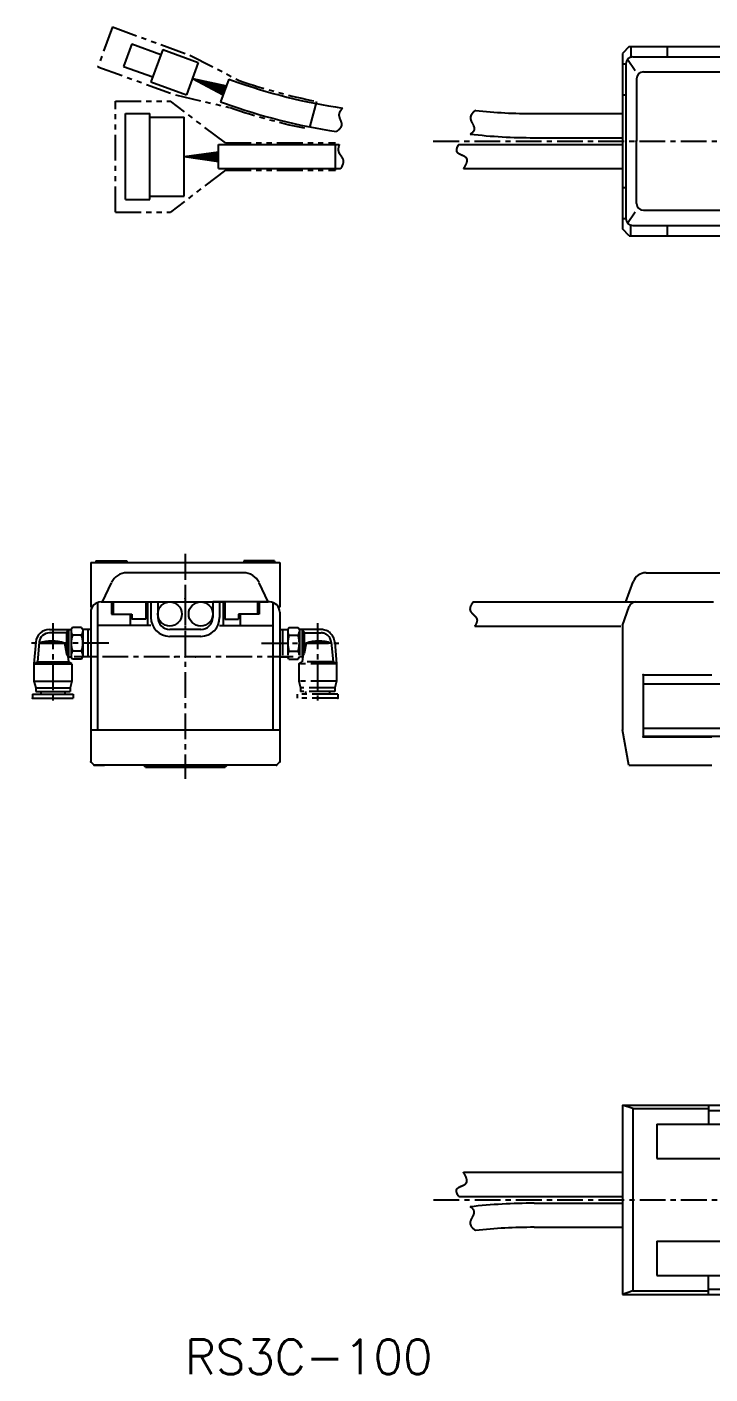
# Model space of a CAD drawing. Extents: x -754 to -190, y 103 to 509.
# Drawn here: x -754.2 to -555.5, y 103.3 to 495 of the extents above; entities that cross this region are included whole.
import ezdxf

# ---------------------------------------------------------------- set-up
doc = ezdxf.new("R2010")
doc.units = 0
for name, pattern in [('CENTER', [12, 7.5, -1.5, 1.5, -1.5]), ('CONTINOUS', [0]), ('PHANTOM', [15, 7.5, -1.5, 1.5, -1.5, 1.5, -1.5])]:
    doc.linetypes.add(name, pattern=pattern)
doc.layers.get('0').update_dxf_attribs({"linetype": 'CONTINUOUS'})
doc.layers.add('CENTER', color=1, linetype='CENTER')
doc.styles.get("Standard").update_dxf_attribs({"font": 'txt', "bigfont": 'EXTFONT'})

msp = doc.modelspace()

# ---------------------------------------------------------------- linework, layer by layer
at = {"color": 3, "linetype": 'PHANTOM'}
for p, q in [((-729.37, 494.99), (-733.58, 483.41)), ((-729.37, 494.99), (-706.82, 486.78)), ((-706.82, 486.78), (-692.47, 479.43)), ((-733.58, 483.41), (-711.03, 475.21)), ((-711.03, 475.21), (-695.31, 471.61)), ((-728.52, 441.13), (-728.52, 473.45)), ((-728.52, 473.45), (-712.52, 473.45)), ((-696.52, 461.25), (-712.52, 473.45)), ((-669.99, 473.34), (-672.17, 465.31)), ((-696.52, 461.25), (-664.52, 461.25)), ((-664.52, 453.33), (-664.52, 461.25)), ((-696.52, 453.33), (-712.52, 441.13)), ((-696.52, 453.33), (-664.52, 453.33)), ((-728.52, 441.13), (-712.52, 441.13)), ((-680.68, 319.79), (-678.38, 319.79)), ((-680.68, 319.79), (-680.68, 311.79)), ((-679.88, 319.79), (-679.88, 311.79)), ((-678.02, 320.41), (-678.38, 319.79)), ((-678.38, 319.79), (-678.38, 311.79)), ((-678.02, 320.41), (-675.34, 320.41)), ((-678.02, 318.1), (-675.34, 318.1)), ((-675.34, 320.41), (-674.98, 319.79)), ((-668.69, 319.79), (-674.98, 319.79)), ((-674.98, 319.79), (-674.98, 311.79)), ((-674.18, 319.79), (-673.6, 318.79)), ((-674.18, 319.79), (-674.18, 311.79)), ((-673.6, 318.79), (-673.6, 312.79)), ((-673.6, 318.79), (-668.69, 318.79)), ((-678.02, 313.48), (-675.34, 313.48)), ((-673.03, 315.79), (-673.6, 312.79)), ((-665.68, 315.79), (-673.03, 315.79)), ((-665.71, 316.06), (-665.18, 310.36)), ((-664.71, 316.12), (-664.18, 309.79)), ((-680.68, 311.79), (-678.38, 311.79)), ((-678.02, 311.17), (-678.38, 311.79)), ((-678.02, 311.17), (-675.34, 311.17)), ((-675.34, 311.17), (-674.98, 311.79)), ((-675.18, 309.79), (-674.18, 310.36)), ((-664.18, 309.79), (-675.18, 309.79)), ((-675.18, 309.79), (-675.18, 304.79)), ((-674.18, 311.79), (-674.98, 311.79)), ((-674.18, 311.79), (-673.6, 312.79)), ((-674.02, 312.06), (-674.18, 310.36)), ((-665.18, 310.36), (-674.18, 310.36)), ((-664.18, 309.79), (-665.18, 310.36)), ((-664.18, 309.79), (-664.18, 304.79)), ((-664.18, 304.79), (-675.18, 304.79)), ((-675.18, 304.79), (-674.68, 302.79)), ((-664.68, 302.79), (-674.68, 302.79)), ((-674.68, 302.79), (-674.68, 301.79)), ((-664.68, 301.79), (-674.68, 301.79)), ((-673.18, 301.79), (-673.18, 300.99)), ((-666.18, 301.79), (-666.18, 300.99)), ((-664.18, 304.79), (-664.68, 302.79)), ((-664.68, 302.79), (-664.68, 301.79)), ((-675.58, 300.99), (-675.58, 299.79)), ((-663.78, 300.99), (-675.58, 300.99)), ((-663.78, 299.79), (-675.58, 299.79)), ((-663.78, 300.99), (-663.78, 299.79))]:
    msp.add_line(p, q, dxfattribs=at)
at = {"color": 7, "linetype": 'CONTINOUS'}
for p, q in [((-723.7, 490.1), (-726.1, 483.52)), ((-723.7, 490.1), (-715.25, 487.02)), ((-714.73, 488.43), (-718.15, 479.03)), ((-714.73, 488.43), (-704.4, 484.67)), ((-579.02, 489.29), (-581.02, 487.29)), ((-581.02, 487.29), (-581.02, 436.29)), ((-579.02, 489.29), (-558.02, 489.29)), ((-578.54, 489.29), (-578.54, 486.49)), ((-578.02, 486.29), (-434.36, 486.29)), ((-573.02, 486.29), (-402.52, 486.29)), ((-568.02, 489.29), (-568.02, 486.21)), ((-561.02, 489.29), (-208.02, 489.29)), ((-726.1, 483.52), (-717.64, 480.44)), ((-704.4, 484.67), (-707.82, 475.27)), ((-581.02, 484.29), (-580.06, 484.29)), ((-580.02, 484.29), (-580.02, 439.29)), ((-579.53, 485.59), (-577.29, 482.37)), ((-574.92, 481.9), (-439.77, 481.9)), ((-718.15, 479.03), (-707.82, 475.27)), ((-706.11, 479.97), (-696.35, 477.54)), ((-706.11, 479.97), (-696.71, 476.55)), ((-706.11, 479.97), (-696.47, 477.21)), ((-706.11, 479.97), (-696.59, 476.88)), ((-706.11, 479.97), (-696.23, 477.87)), ((-706.11, 479.97), (-697.19, 475.23)), ((-706.11, 479.97), (-696.83, 476.22)), ((-706.11, 479.97), (-697.07, 475.56)), ((-706.11, 479.97), (-696.95, 475.89)), ((-706.11, 479.97), (-696.71, 476.55)), ((-695.51, 479.84), (-697.91, 473.26)), ((-695.51, 479.84), (-694.41, 479.44)), ((-576.92, 479.9), (-576.92, 461.79)), ((-581.02, 475.29), (-580.16, 475.29)), ((-697.91, 473.26), (-696.81, 472.86)), ((-725.52, 469.79), (-718.52, 469.79)), ((-725.52, 444.79), (-725.52, 469.79)), ((-718.52, 444.79), (-718.52, 469.79)), ((-718.52, 468.79), (-708.52, 468.79)), ((-708.52, 445.79), (-708.52, 468.75)), ((-606.69, 469.79), (-581.02, 469.79)), ((-606.69, 462.79), (-581.02, 462.79)), ((-708.52, 457.29), (-698.52, 458.69)), ((-708.52, 457.29), (-698.52, 458.34)), ((-698.52, 460.79), (-663.4, 460.79)), ((-698.52, 453.79), (-698.52, 460.79)), ((-628.63, 460.79), (-581.02, 460.79)), ((-576.92, 443.67), (-576.92, 461.79)), ((-708.52, 457.29), (-698.52, 457.99)), ((-708.52, 457.29), (-698.52, 457.64)), ((-708.52, 457.29), (-698.52, 456.94)), ((-708.52, 457.29), (-698.52, 456.59)), ((-708.52, 457.29), (-698.52, 456.24)), ((-708.52, 457.29), (-698.52, 455.88)), ((-708.52, 457.29), (-698.52, 457.29)), ((-708.52, 457.29), (-698.52, 457.29)), ((-698.52, 453.79), (-662.98, 453.79)), ((-627.28, 453.79), (-581.02, 453.79)), ((-581.02, 448.29), (-580.16, 448.29)), ((-725.52, 444.79), (-718.52, 444.79)), ((-718.52, 445.79), (-708.52, 445.79)), ((-581.02, 439.29), (-580.06, 439.29)), ((-579.53, 437.98), (-577.29, 441.2)), ((-574.92, 441.67), (-439.77, 441.67)), ((-579.02, 434.29), (-581.02, 436.29)), ((-578.54, 434.29), (-578.54, 437.09)), ((-578.02, 437.29), (-434.36, 437.29)), ((-573.02, 437.29), (-402.52, 437.29)), ((-568.02, 437.25), (-568.02, 434.29)), ((-579.02, 434.29), (-558.02, 434.29)), ((-561.02, 434.29), (-208.02, 434.29)), ((-735.68, 339.29), (-680.68, 339.29)), ((-735.68, 339.29), (-735.68, 326.29)), ((-734.18, 339.79), (-734.18, 339.29)), ((-734.18, 339.79), (-725.18, 339.79)), ((-725.18, 339.79), (-725.18, 339.29)), ((-682.18, 339.79), (-691.18, 339.79)), ((-691.18, 339.79), (-691.18, 339.29)), ((-682.18, 339.79), (-682.18, 339.29)), ((-680.68, 339.29), (-680.68, 326.29)), ((-732.26, 327.79), (-729.64, 333.4)), ((-691.25, 336.29), (-725.11, 336.29)), ((-684.1, 327.79), (-686.72, 333.4)), ((-580.02, 327.79), (-577.88, 333.66)), ((-574.12, 336.29), (-425.49, 336.29)), ((-735.68, 326.29), (-735.17, 326.29)), ((-733.68, 327.62), (-733.68, 290.63)), ((-732.68, 327.79), (-716.18, 327.79)), ((-732.26, 327.79), (-729.18, 327.79)), ((-729.68, 327.79), (-729.68, 324.29)), ((-729.18, 327.79), (-729.18, 324.29)), ((-719.68, 327.79), (-719.68, 322.79)), ((-719.68, 327.79), (-696.68, 327.79)), ((-719.18, 327.79), (-719.18, 320.99)), ((-718.18, 327.79), (-718.18, 323.29)), ((-716.18, 327.79), (-716.18, 323.29)), ((-700.18, 327.79), (-700.18, 323.29)), ((-683.68, 327.79), (-700.18, 327.79)), ((-698.18, 327.79), (-698.18, 323.29)), ((-697.18, 327.79), (-697.18, 320.99)), ((-696.68, 327.79), (-696.68, 322.79)), ((-687.18, 327.79), (-687.18, 324.29)), ((-687.18, 327.79), (-684.1, 327.79)), ((-686.68, 327.79), (-686.68, 324.29)), ((-682.68, 327.62), (-682.68, 290.63)), ((-680.68, 326.29), (-681.19, 326.29)), ((-624.44, 327.79), (-578.02, 327.79)), ((-581.02, 320.99), (-579.02, 326.47)), ((-580.02, 327.79), (-554.52, 327.79)), ((-577.14, 327.79), (-555.02, 327.79)), ((-735.68, 324.79), (-735.68, 283.36)), ((-729.68, 324.29), (-724.18, 324.29)), ((-729.18, 324.29), (-723.68, 324.29)), ((-724.18, 324.29), (-724.18, 320.99)), ((-723.68, 324.29), (-723.68, 322.79)), ((-719.68, 322.79), (-723.68, 322.79)), ((-696.68, 322.79), (-692.68, 322.79)), ((-692.68, 324.29), (-692.68, 322.79)), ((-687.18, 324.29), (-692.68, 324.29)), ((-686.68, 324.29), (-692.18, 324.29)), ((-692.18, 324.29), (-692.18, 320.99)), ((-680.68, 324.79), (-680.68, 281.29)), ((-747.67, 319.79), (-741.38, 319.79)), ((-742.76, 318.79), (-747.67, 318.79)), ((-742.18, 319.79), (-742.76, 318.79)), ((-742.76, 318.79), (-742.76, 312.79)), ((-742.18, 319.79), (-742.18, 311.79)), ((-741.02, 320.41), (-741.38, 319.79)), ((-741.38, 319.79), (-741.38, 311.79)), ((-738.34, 320.41), (-741.02, 320.41)), ((-738.34, 318.1), (-741.02, 318.1)), ((-738.34, 320.41), (-737.98, 319.79)), ((-737.98, 319.79), (-737.98, 311.79)), ((-735.68, 319.79), (-737.98, 319.79)), ((-736.48, 319.79), (-736.48, 311.79)), ((-735.68, 319.79), (-735.68, 311.79)), ((-718.18, 320.99), (-733.68, 320.99)), ((-719.18, 320.99), (-724.18, 320.99)), ((-703.68, 319.79), (-712.68, 319.79)), ((-703.68, 317.79), (-712.68, 317.79)), ((-698.18, 320.99), (-682.68, 320.99)), ((-697.18, 320.99), (-692.18, 320.99)), ((-623.98, 320.79), (-581.49, 320.79)), ((-581.02, 320.99), (-581.02, 290.63)), ((-751.65, 316.12), (-752.18, 309.79)), ((-750.66, 316.06), (-751.18, 310.36)), ((-750.68, 315.79), (-743.33, 315.79)), ((-743.33, 315.79), (-742.76, 312.79)), ((-738.34, 313.48), (-741.02, 313.48)), ((-752.18, 309.79), (-751.18, 310.36)), ((-752.18, 309.79), (-752.18, 304.79)), ((-752.18, 309.79), (-741.18, 309.79)), ((-751.18, 310.36), (-742.18, 310.36)), ((-742.18, 311.79), (-742.76, 312.79)), ((-742.34, 312.06), (-742.18, 310.36)), ((-742.18, 311.79), (-741.38, 311.79)), ((-741.18, 309.79), (-742.18, 310.36)), ((-741.02, 311.17), (-741.38, 311.79)), ((-741.18, 309.79), (-741.18, 304.79)), ((-738.34, 311.17), (-741.02, 311.17)), ((-738.34, 311.17), (-737.98, 311.79)), ((-735.68, 311.79), (-737.98, 311.79)), ((-575.02, 306.59), (-555.02, 306.59)), ((-575.02, 306.59), (-575.02, 288.59)), ((-752.18, 304.79), (-751.68, 302.79)), ((-752.18, 304.79), (-741.18, 304.79)), ((-751.68, 302.79), (-751.68, 301.79)), ((-751.68, 302.79), (-741.68, 302.79)), ((-751.68, 301.79), (-741.68, 301.79)), ((-750.18, 301.79), (-750.18, 300.99)), ((-743.18, 301.79), (-743.18, 300.99)), ((-741.18, 304.79), (-741.68, 302.79)), ((-741.68, 302.79), (-741.68, 301.79)), ((-575.02, 303.96), (-198.52, 303.96)), ((-752.58, 300.99), (-752.58, 299.79)), ((-752.58, 300.99), (-740.78, 300.99)), ((-752.58, 299.79), (-740.78, 299.79)), ((-740.78, 300.99), (-740.78, 299.79)), ((-735.68, 290.63), (-680.68, 290.63)), ((-579.19, 280.29), (-581.02, 290.63)), ((-575.02, 291.12), (-198.52, 291.12)), ((-735.68, 288.59), (-735.68, 281.29)), ((-575.02, 288.79), (-198.52, 288.79)), ((-575.02, 288.59), (-555.02, 288.59)), ((-735.68, 281.29), (-734.68, 280.29)), ((-735.68, 281.29), (-734.68, 280.29)), ((-681.68, 280.29), (-734.68, 280.29)), ((-734.68, 280.29), (-731.68, 280.29)), ((-720.18, 280.29), (-696.18, 280.29)), ((-719.78, 279.79), (-720.18, 280.19)), ((-719.78, 279.79), (-696.58, 279.79)), ((-696.18, 280.19), (-696.58, 279.79)), ((-680.68, 281.29), (-681.68, 280.29)), ((-579.19, 280.29), (-555.02, 280.29)), ((-581.02, 181.46), (-581.02, 126.46)), ((-581.02, 181.46), (-195.02, 181.46)), ((-578.02, 180.46), (-581.02, 181.46)), ((-578.02, 180.46), (-578.02, 127.46)), ((-578.02, 180.46), (-556.02, 180.46)), ((-556.02, 181.46), (-556.02, 175.96)), ((-556.02, 179.96), (-219.02, 179.96)), ((-571.02, 175.96), (-571.02, 165.96)), ((-571.02, 175.96), (-199.52, 175.96)), ((-571.02, 165.96), (-199.52, 165.96)), ((-627.28, 161.96), (-581.02, 161.96)), ((-628.63, 154.96), (-581.02, 154.96)), ((-606.69, 152.96), (-581.02, 152.96)), ((-606.69, 145.96), (-581.02, 145.96)), ((-571.02, 141.96), (-199.52, 141.96)), ((-571.02, 141.96), (-571.02, 131.96)), ((-571.02, 131.96), (-199.52, 131.96)), ((-556.02, 126.46), (-556.02, 131.96)), ((-578.02, 127.46), (-581.02, 126.46)), ((-581.02, 126.46), (-195.02, 126.46)), ((-578.02, 127.46), (-556.02, 127.46)), ((-556.02, 127.96), (-219.02, 127.96))]:
    msp.add_line(p, q, dxfattribs=at)
at = {"color": 7}
for points in [[(-662.41, 471.41, 0), (-662.44, 471.38, 0), (-662.47, 471.35, 0), (-662.49, 471.32, 0), (-662.52, 471.29, 0), (-662.55, 471.26, 0), (-662.58, 471.23, 0), (-662.61, 471.2, 0), (-662.63, 471.17, 0), (-662.66, 471.14, 0), (-662.69, 471.1, 0), (-662.71, 471.07, 0), (-662.74, 471.04, 0), (-662.77, 471.01, 0), (-662.79, 470.97, 0), (-662.82, 470.94, 0), (-662.85, 470.91, 0), (-662.87, 470.87, 0), (-662.9, 470.84, 0), (-662.92, 470.81, 0), (-662.95, 470.77, 0), (-662.97, 470.74, 0), (-663, 470.7, 0), (-663.02, 470.67, 0), (-663.04, 470.63, 0), (-663.07, 470.6, 0), (-663.09, 470.56, 0), (-663.11, 470.52, 0), (-663.13, 470.49, 0), (-663.15, 470.45, 0), (-663.17, 470.42, 0), (-663.19, 470.38, 0), (-663.21, 470.34, 0), (-663.23, 470.31, 0), (-663.25, 470.27, 0), (-663.27, 470.23, 0), (-663.28, 470.19, 0), (-663.3, 470.16, 0), (-663.32, 470.12, 0), (-663.33, 470.08, 0), (-663.35, 470.04, 0), (-663.36, 470, 0), (-663.37, 469.97, 0), (-663.38, 469.93, 0), (-663.4, 469.89, 0), (-663.41, 469.85, 0), (-663.42, 469.81, 0), (-663.43, 469.77, 0), (-663.44, 469.74, 0), (-663.44, 469.7, 0), (-663.45, 469.66, 0), (-663.46, 469.62, 0), (-663.46, 469.58, 0), (-663.47, 469.54, 0), (-663.47, 469.5, 0), (-663.47, 469.46, 0), (-663.47, 469.42, 0), (-663.47, 469.38, 0), (-663.47, 469.35, 0), (-663.47, 469.31, 0), (-663.47, 469.27, 0), (-663.47, 469.23, 0), (-663.46, 469.19, 0), (-663.46, 469.15, 0), (-663.45, 469.11, 0), (-663.45, 469.07, 0), (-663.44, 469.03, 0), (-663.43, 468.99, 0), (-663.42, 468.95, 0), (-663.41, 468.91, 0), (-663.4, 468.87, 0), (-663.39, 468.83, 0), (-663.38, 468.79, 0), (-663.37, 468.75, 0), (-663.36, 468.71, 0), (-663.35, 468.67, 0), (-663.34, 468.64, 0), (-663.32, 468.6, 0), (-663.31, 468.56, 0), (-663.3, 468.52, 0), (-663.28, 468.48, 0), (-663.27, 468.44, 0), (-663.25, 468.4, 0), (-663.24, 468.36, 0), (-663.22, 468.32, 0), (-663.21, 468.28, 0), (-663.19, 468.24, 0), (-663.17, 468.2, 0), (-663.16, 468.16, 0), (-663.14, 468.12, 0), (-663.13, 468.08, 0), (-663.11, 468.04, 0), (-663.09, 468, 0), (-663.08, 467.96, 0), (-663.06, 467.92, 0), (-663.04, 467.88, 0), (-663.03, 467.85, 0), (-663.01, 467.81, 0), (-663, 467.77, 0), (-662.98, 467.73, 0), (-662.97, 467.69, 0), (-662.95, 467.65, 0), (-662.93, 467.61, 0), (-662.92, 467.57, 0), (-662.9, 467.53, 0), (-662.89, 467.49, 0), (-662.88, 467.45, 0), (-662.86, 467.41, 0), (-662.85, 467.38, 0), (-662.84, 467.34, 0), (-662.83, 467.3, 0), (-662.81, 467.26, 0), (-662.8, 467.22, 0), (-662.79, 467.18, 0), (-662.78, 467.14, 0), (-662.77, 467.1, 0), (-662.76, 467.06, 0), (-662.75, 467.03, 0), (-662.75, 466.99, 0), (-662.74, 466.95, 0), (-662.73, 466.91, 0), (-662.73, 466.87, 0), (-662.72, 466.83, 0), (-662.72, 466.8, 0), (-662.71, 466.76, 0), (-662.71, 466.72, 0), (-662.71, 466.68, 0), (-662.71, 466.64, 0), (-662.71, 466.61, 0), (-662.71, 466.57, 0), (-662.71, 466.53, 0), (-662.71, 466.49, 0), (-662.72, 466.46, 0), (-662.72, 466.42, 0), (-662.73, 466.38, 0), (-662.74, 466.35, 0), (-662.74, 466.31, 0), (-662.75, 466.27, 0), (-662.76, 466.23, 0), (-662.77, 466.2, 0), (-662.79, 466.16, 0), (-662.8, 466.12, 0), (-662.81, 466.09, 0), (-662.83, 466.05, 0), (-662.84, 466.01, 0), (-662.86, 465.98, 0), (-662.88, 465.94, 0), (-662.89, 465.91, 0), (-662.91, 465.87, 0), (-662.93, 465.84, 0), (-662.95, 465.8, 0), (-662.97, 465.77, 0), (-663, 465.73, 0), (-663.02, 465.7, 0), (-663.04, 465.66, 0), (-663.07, 465.63, 0), (-663.09, 465.6, 0), (-663.11, 465.56, 0), (-663.14, 465.53, 0), (-663.17, 465.49, 0), (-663.19, 465.46, 0), (-663.22, 465.43, 0), (-663.25, 465.4, 0), (-663.27, 465.36, 0), (-663.3, 465.33, 0), (-663.33, 465.3, 0), (-663.36, 465.27, 0), (-663.39, 465.24, 0), (-663.42, 465.21, 0), (-663.45, 465.18, 0), (-663.48, 465.15, 0), (-663.51, 465.12, 0), (-663.55, 465.09, 0), (-663.58, 465.06, 0), (-663.61, 465.03, 0), (-663.64, 465, 0), (-663.68, 464.97, 0), (-663.71, 464.94, 0), (-663.74, 464.92, 0), (-663.77, 464.89, 0), (-663.81, 464.86, 0), (-663.84, 464.84, 0), (-663.87, 464.81, 0), (-663.91, 464.78, 0), (-663.94, 464.76, 0), (-663.98, 464.73, 0), (-664.01, 464.71, 0), (-664.04, 464.68, 0), (-664.08, 464.66, 0), (-664.11, 464.64, 0), (-664.14, 464.62, 0), (-664.18, 464.59, 0)], [(-623.79, 470.7, 0), (-623.82, 470.68, 0), (-623.86, 470.65, 0), (-623.89, 470.63, 0), (-623.92, 470.61, 0), (-623.96, 470.58, 0), (-623.99, 470.55, 0), (-624.02, 470.53, 0), (-624.06, 470.5, 0), (-624.09, 470.47, 0), (-624.12, 470.44, 0), (-624.16, 470.41, 0), (-624.19, 470.38, 0), (-624.22, 470.36, 0), (-624.26, 470.33, 0), (-624.29, 470.3, 0), (-624.32, 470.27, 0), (-624.35, 470.24, 0), (-624.38, 470.2, 0), (-624.41, 470.17, 0), (-624.45, 470.14, 0), (-624.48, 470.11, 0), (-624.51, 470.07, 0), (-624.53, 470.04, 0), (-624.57, 470.01, 0), (-624.59, 469.98, 0), (-624.62, 469.94, 0), (-624.65, 469.91, 0), (-624.68, 469.87, 0), (-624.71, 469.84, 0), (-624.73, 469.8, 0), (-624.76, 469.77, 0), (-624.78, 469.73, 0), (-624.81, 469.69, 0), (-624.83, 469.66, 0), (-624.86, 469.62, 0), (-624.88, 469.58, 0), (-624.9, 469.55, 0), (-624.92, 469.51, 0), (-624.95, 469.47, 0), (-624.97, 469.44, 0), (-624.99, 469.4, 0), (-625, 469.36, 0), (-625.02, 469.32, 0), (-625.04, 469.28, 0), (-625.06, 469.25, 0), (-625.08, 469.21, 0), (-625.09, 469.17, 0), (-625.11, 469.13, 0), (-625.12, 469.09, 0), (-625.13, 469.05, 0), (-625.14, 469.01, 0), (-625.15, 468.97, 0), (-625.17, 468.93, 0), (-625.17, 468.89, 0), (-625.18, 468.85, 0), (-625.19, 468.81, 0), (-625.2, 468.77, 0), (-625.2, 468.73, 0), (-625.21, 468.69, 0), (-625.21, 468.65, 0), (-625.21, 468.61, 0), (-625.22, 468.57, 0), (-625.22, 468.53, 0), (-625.22, 468.49, 0), (-625.21, 468.45, 0), (-625.21, 468.41, 0), (-625.21, 468.37, 0), (-625.2, 468.33, 0), (-625.2, 468.29, 0), (-625.19, 468.25, 0), (-625.18, 468.21, 0), (-625.17, 468.17, 0), (-625.17, 468.13, 0), (-625.16, 468.09, 0), (-625.15, 468.05, 0), (-625.13, 468, 0), (-625.12, 467.96, 0), (-625.11, 467.92, 0), (-625.1, 467.88, 0), (-625.08, 467.84, 0), (-625.07, 467.8, 0), (-625.05, 467.76, 0), (-625.04, 467.72, 0), (-625.02, 467.68, 0), (-625, 467.64, 0), (-624.99, 467.6, 0), (-624.97, 467.56, 0), (-624.95, 467.52, 0), (-624.93, 467.48, 0), (-624.91, 467.44, 0), (-624.9, 467.39, 0), (-624.88, 467.35, 0), (-624.86, 467.31, 0), (-624.84, 467.27, 0), (-624.82, 467.23, 0), (-624.8, 467.19, 0), (-624.78, 467.15, 0), (-624.76, 467.11, 0), (-624.73, 467.07, 0), (-624.71, 467.03, 0), (-624.69, 466.99, 0), (-624.67, 466.95, 0), (-624.65, 466.91, 0), (-624.63, 466.87, 0), (-624.61, 466.83, 0), (-624.59, 466.79, 0), (-624.57, 466.75, 0), (-624.55, 466.71, 0), (-624.53, 466.67, 0), (-624.51, 466.63, 0), (-624.49, 466.59, 0), (-624.47, 466.55, 0), (-624.45, 466.51, 0), (-624.43, 466.47, 0), (-624.41, 466.43, 0), (-624.39, 466.39, 0), (-624.37, 466.35, 0), (-624.35, 466.31, 0), (-624.34, 466.27, 0), (-624.32, 466.23, 0), (-624.3, 466.19, 0), (-624.29, 466.15, 0), (-624.27, 466.11, 0), (-624.25, 466.07, 0), (-624.24, 466.03, 0), (-624.23, 466, 0), (-624.21, 465.95, 0), (-624.2, 465.92, 0), (-624.19, 465.88, 0), (-624.18, 465.84, 0), (-624.17, 465.8, 0), (-624.16, 465.76, 0), (-624.15, 465.72, 0), (-624.14, 465.69, 0), (-624.13, 465.65, 0), (-624.13, 465.61, 0), (-624.12, 465.57, 0), (-624.12, 465.53, 0), (-624.11, 465.49, 0), (-624.11, 465.46, 0), (-624.11, 465.42, 0), (-624.11, 465.38, 0), (-624.11, 465.34, 0), (-624.11, 465.31, 0), (-624.11, 465.27, 0), (-624.12, 465.23, 0), (-624.12, 465.19, 0), (-624.13, 465.16, 0), (-624.14, 465.12, 0), (-624.14, 465.08, 0), (-624.15, 465.05, 0), (-624.17, 465.01, 0), (-624.18, 464.97, 0), (-624.19, 464.94, 0), (-624.21, 464.9, 0), (-624.22, 464.86, 0), (-624.24, 464.83, 0), (-624.26, 464.79, 0), (-624.28, 464.76, 0), (-624.3, 464.72, 0), (-624.32, 464.69, 0), (-624.34, 464.65, 0), (-624.37, 464.62, 0), (-624.39, 464.58, 0), (-624.42, 464.55, 0), (-624.44, 464.52, 0), (-624.47, 464.48, 0), (-624.5, 464.45, 0), (-624.52, 464.42, 0), (-624.55, 464.39, 0), (-624.58, 464.36, 0), (-624.62, 464.32, 0), (-624.65, 464.29, 0), (-624.68, 464.26, 0), (-624.71, 464.23, 0), (-624.74, 464.2, 0), (-624.77, 464.17, 0), (-624.81, 464.14, 0), (-624.84, 464.12, 0), (-624.88, 464.09, 0), (-624.91, 464.06, 0), (-624.95, 464.04, 0), (-624.98, 464.01, 0), (-625.02, 463.99, 0), (-625.05, 463.96, 0), (-625.09, 463.94, 0), (-625.12, 463.91, 0), (-625.16, 463.89, 0), (-625.19, 463.87, 0), (-625.23, 463.85, 0), (-625.27, 463.82, 0)], [(-663.38, 460.79, 0), (-663.39, 460.75, 0), (-663.41, 460.71, 0), (-663.42, 460.68, 0), (-663.44, 460.64, 0), (-663.45, 460.6, 0), (-663.46, 460.57, 0), (-663.48, 460.53, 0), (-663.49, 460.49, 0), (-663.5, 460.45, 0), (-663.51, 460.41, 0), (-663.52, 460.38, 0), (-663.54, 460.34, 0), (-663.55, 460.3, 0), (-663.56, 460.26, 0), (-663.57, 460.22, 0), (-663.58, 460.18, 0), (-663.59, 460.14, 0), (-663.6, 460.1, 0), (-663.61, 460.06, 0), (-663.62, 460.02, 0), (-663.62, 459.98, 0), (-663.63, 459.94, 0), (-663.64, 459.91, 0), (-663.64, 459.87, 0), (-663.65, 459.83, 0), (-663.66, 459.79, 0), (-663.66, 459.75, 0), (-663.67, 459.71, 0), (-663.67, 459.67, 0), (-663.67, 459.63, 0), (-663.68, 459.59, 0), (-663.68, 459.55, 0), (-663.68, 459.51, 0), (-663.68, 459.47, 0), (-663.69, 459.43, 0), (-663.69, 459.39, 0), (-663.69, 459.35, 0), (-663.69, 459.31, 0), (-663.68, 459.27, 0), (-663.68, 459.23, 0), (-663.68, 459.19, 0), (-663.68, 459.16, 0), (-663.67, 459.12, 0), (-663.67, 459.08, 0), (-663.66, 459.04, 0), (-663.66, 459, 0), (-663.65, 458.96, 0), (-663.64, 458.93, 0), (-663.63, 458.89, 0), (-663.63, 458.85, 0), (-663.62, 458.81, 0), (-663.61, 458.78, 0), (-663.6, 458.74, 0), (-663.58, 458.7, 0), (-663.57, 458.67, 0), (-663.56, 458.63, 0), (-663.54, 458.6, 0), (-663.53, 458.56, 0), (-663.51, 458.52, 0), (-663.5, 458.49, 0), (-663.48, 458.45, 0), (-663.47, 458.42, 0), (-663.45, 458.38, 0), (-663.43, 458.35, 0), (-663.41, 458.31, 0), (-663.39, 458.28, 0), (-663.38, 458.24, 0), (-663.36, 458.21, 0), (-663.34, 458.17, 0), (-663.32, 458.14, 0), (-663.3, 458.11, 0), (-663.28, 458.07, 0), (-663.25, 458.04, 0), (-663.23, 458, 0), (-663.21, 457.97, 0), (-663.19, 457.94, 0), (-663.17, 457.9, 0), (-663.15, 457.87, 0), (-663.12, 457.83, 0), (-663.1, 457.8, 0), (-663.08, 457.77, 0), (-663.06, 457.74, 0), (-663.03, 457.7, 0), (-663.01, 457.67, 0), (-662.99, 457.63, 0), (-662.96, 457.6, 0), (-662.94, 457.57, 0), (-662.92, 457.54, 0), (-662.89, 457.5, 0), (-662.87, 457.47, 0), (-662.85, 457.44, 0), (-662.83, 457.4, 0), (-662.8, 457.37, 0), (-662.78, 457.34, 0), (-662.76, 457.3, 0), (-662.74, 457.27, 0), (-662.72, 457.24, 0), (-662.69, 457.2, 0), (-662.67, 457.17, 0), (-662.65, 457.14, 0), (-662.63, 457.1, 0), (-662.61, 457.07, 0), (-662.59, 457.04, 0), (-662.57, 457, 0), (-662.55, 456.97, 0), (-662.53, 456.93, 0), (-662.51, 456.9, 0), (-662.49, 456.86, 0), (-662.47, 456.83, 0), (-662.46, 456.8, 0), (-662.44, 456.76, 0), (-662.42, 456.73, 0), (-662.41, 456.69, 0), (-662.39, 456.66, 0), (-662.38, 456.62, 0), (-662.36, 456.59, 0), (-662.35, 456.55, 0), (-662.34, 456.52, 0), (-662.32, 456.48, 0), (-662.31, 456.44, 0), (-662.3, 456.41, 0), (-662.29, 456.37, 0), (-662.28, 456.34, 0), (-662.27, 456.3, 0), (-662.27, 456.26, 0), (-662.26, 456.23, 0), (-662.25, 456.19, 0), (-662.25, 456.15, 0), (-662.24, 456.11, 0), (-662.24, 456.08, 0), (-662.23, 456.04, 0), (-662.23, 456, 0), (-662.23, 455.96, 0), (-662.23, 455.92, 0), (-662.23, 455.89, 0), (-662.23, 455.85, 0), (-662.23, 455.81, 0), (-662.23, 455.77, 0), (-662.23, 455.73, 0), (-662.24, 455.69, 0), (-662.24, 455.65, 0), (-662.24, 455.62, 0), (-662.25, 455.58, 0), (-662.25, 455.54, 0), (-662.26, 455.5, 0), (-662.27, 455.46, 0), (-662.27, 455.42, 0), (-662.28, 455.38, 0), (-662.29, 455.34, 0), (-662.3, 455.3, 0), (-662.31, 455.26, 0), (-662.32, 455.22, 0), (-662.33, 455.18, 0), (-662.34, 455.14, 0), (-662.35, 455.11, 0), (-662.36, 455.07, 0), (-662.37, 455.03, 0), (-662.38, 454.99, 0), (-662.4, 454.95, 0), (-662.41, 454.91, 0), (-662.42, 454.87, 0), (-662.44, 454.83, 0), (-662.45, 454.8, 0), (-662.47, 454.76, 0), (-662.49, 454.72, 0), (-662.5, 454.68, 0), (-662.52, 454.64, 0), (-662.53, 454.6, 0), (-662.55, 454.57, 0), (-662.57, 454.53, 0), (-662.59, 454.49, 0), (-662.6, 454.45, 0), (-662.62, 454.42, 0), (-662.64, 454.38, 0), (-662.66, 454.34, 0), (-662.68, 454.31, 0), (-662.7, 454.27, 0), (-662.72, 454.23, 0), (-662.73, 454.2, 0), (-662.75, 454.16, 0), (-662.77, 454.13, 0), (-662.79, 454.09, 0), (-662.82, 454.06, 0), (-662.84, 454.02, 0), (-662.86, 453.99, 0), (-662.88, 453.95, 0), (-662.9, 453.92, 0), (-662.92, 453.89, 0), (-662.94, 453.85, 0), (-662.96, 453.82, 0), (-662.99, 453.79, 0)], [(-628.63, 460.79, 0), (-628.66, 460.75, 0), (-628.69, 460.71, 0), (-628.72, 460.67, 0), (-628.74, 460.63, 0), (-628.77, 460.59, 0), (-628.79, 460.55, 0), (-628.82, 460.51, 0), (-628.85, 460.47, 0), (-628.87, 460.43, 0), (-628.9, 460.38, 0), (-628.92, 460.34, 0), (-628.95, 460.29, 0), (-628.97, 460.25, 0), (-629, 460.21, 0), (-629.02, 460.16, 0), (-629.04, 460.12, 0), (-629.06, 460.07, 0), (-629.08, 460.02, 0), (-629.11, 459.98, 0), (-629.12, 459.93, 0), (-629.14, 459.89, 0), (-629.16, 459.84, 0), (-629.18, 459.79, 0), (-629.2, 459.75, 0), (-629.21, 459.7, 0), (-629.23, 459.65, 0), (-629.24, 459.61, 0), (-629.25, 459.56, 0), (-629.26, 459.52, 0), (-629.27, 459.47, 0), (-629.28, 459.43, 0), (-629.29, 459.38, 0), (-629.3, 459.34, 0), (-629.3, 459.29, 0), (-629.31, 459.25, 0), (-629.31, 459.21, 0), (-629.31, 459.16, 0), (-629.31, 459.12, 0), (-629.31, 459.08, 0), (-629.31, 459.04, 0), (-629.3, 459, 0), (-629.29, 458.96, 0), (-629.29, 458.92, 0), (-629.28, 458.88, 0), (-629.26, 458.85, 0), (-629.25, 458.81, 0), (-629.24, 458.77, 0), (-629.22, 458.74, 0), (-629.2, 458.7, 0), (-629.18, 458.67, 0), (-629.16, 458.64, 0), (-629.14, 458.61, 0), (-629.11, 458.58, 0), (-629.09, 458.55, 0), (-629.06, 458.52, 0), (-629.03, 458.49, 0), (-629, 458.46, 0), (-628.97, 458.43, 0), (-628.94, 458.4, 0), (-628.9, 458.38, 0), (-628.87, 458.35, 0), (-628.83, 458.32, 0), (-628.8, 458.3, 0), (-628.76, 458.27, 0), (-628.72, 458.25, 0), (-628.68, 458.22, 0), (-628.64, 458.2, 0), (-628.6, 458.17, 0), (-628.56, 458.15, 0), (-628.51, 458.13, 0), (-628.47, 458.11, 0), (-628.43, 458.08, 0), (-628.38, 458.06, 0), (-628.34, 458.04, 0), (-628.29, 458.02, 0), (-628.25, 458, 0), (-628.2, 457.97, 0), (-628.15, 457.95, 0), (-628.11, 457.93, 0), (-628.06, 457.91, 0), (-628.01, 457.89, 0), (-627.97, 457.87, 0), (-627.92, 457.85, 0), (-627.87, 457.83, 0), (-627.82, 457.81, 0), (-627.77, 457.79, 0), (-627.73, 457.76, 0), (-627.68, 457.74, 0), (-627.63, 457.72, 0), (-627.58, 457.7, 0), (-627.53, 457.68, 0), (-627.49, 457.66, 0), (-627.44, 457.64, 0), (-627.39, 457.62, 0), (-627.35, 457.59, 0), (-627.3, 457.57, 0), (-627.26, 457.55, 0), (-627.21, 457.53, 0), (-627.17, 457.5, 0), (-627.12, 457.48, 0), (-627.08, 457.46, 0), (-627.04, 457.43, 0), (-627, 457.41, 0), (-626.96, 457.38, 0), (-626.92, 457.36, 0), (-626.88, 457.33, 0), (-626.84, 457.31, 0), (-626.8, 457.28, 0), (-626.77, 457.25, 0), (-626.73, 457.22, 0), (-626.7, 457.2, 0), (-626.66, 457.17, 0), (-626.63, 457.14, 0), (-626.6, 457.11, 0), (-626.57, 457.08, 0), (-626.54, 457.05, 0), (-626.51, 457.01, 0), (-626.49, 456.98, 0), (-626.47, 456.95, 0), (-626.44, 456.92, 0), (-626.42, 456.88, 0), (-626.4, 456.85, 0), (-626.38, 456.81, 0), (-626.37, 456.77, 0), (-626.35, 456.73, 0), (-626.34, 456.7, 0), (-626.33, 456.66, 0), (-626.31, 456.62, 0), (-626.3, 456.58, 0), (-626.29, 456.54, 0), (-626.29, 456.5, 0), (-626.28, 456.45, 0), (-626.27, 456.41, 0), (-626.27, 456.37, 0), (-626.27, 456.33, 0), (-626.27, 456.28, 0), (-626.27, 456.24, 0), (-626.27, 456.19, 0), (-626.27, 456.15, 0), (-626.27, 456.11, 0), (-626.28, 456.06, 0), (-626.28, 456.01, 0), (-626.29, 455.97, 0), (-626.29, 455.92, 0), (-626.3, 455.87, 0), (-626.31, 455.83, 0), (-626.32, 455.78, 0), (-626.33, 455.73, 0), (-626.34, 455.69, 0), (-626.35, 455.64, 0), (-626.37, 455.59, 0), (-626.38, 455.54, 0), (-626.39, 455.49, 0), (-626.41, 455.45, 0), (-626.42, 455.4, 0), (-626.44, 455.35, 0), (-626.46, 455.3, 0), (-626.48, 455.25, 0), (-626.49, 455.21, 0), (-626.51, 455.16, 0), (-626.53, 455.11, 0), (-626.55, 455.06, 0), (-626.57, 455.01, 0), (-626.6, 454.96, 0), (-626.62, 454.92, 0), (-626.64, 454.87, 0), (-626.66, 454.82, 0), (-626.68, 454.77, 0), (-626.71, 454.73, 0), (-626.73, 454.68, 0), (-626.76, 454.63, 0), (-626.78, 454.59, 0), (-626.81, 454.54, 0), (-626.83, 454.5, 0), (-626.86, 454.45, 0), (-626.88, 454.41, 0), (-626.91, 454.36, 0), (-626.93, 454.32, 0), (-626.96, 454.27, 0), (-626.99, 454.23, 0), (-627.01, 454.19, 0), (-627.04, 454.14, 0), (-627.07, 454.1, 0), (-627.09, 454.06, 0), (-627.12, 454.02, 0), (-627.15, 453.98, 0), (-627.17, 453.94, 0), (-627.2, 453.9, 0), (-627.23, 453.86, 0), (-627.25, 453.82, 0), (-627.28, 453.79, 0)], [(-624.44, 327.79, 0), (-624.46, 327.75, 0), (-624.49, 327.72, 0), (-624.52, 327.69, 0), (-624.54, 327.65, 0), (-624.57, 327.62, 0), (-624.59, 327.58, 0), (-624.62, 327.55, 0), (-624.64, 327.51, 0), (-624.67, 327.48, 0), (-624.69, 327.44, 0), (-624.72, 327.4, 0), (-624.74, 327.37, 0), (-624.77, 327.33, 0), (-624.79, 327.29, 0), (-624.82, 327.25, 0), (-624.84, 327.21, 0), (-624.86, 327.18, 0), (-624.89, 327.14, 0), (-624.91, 327.1, 0), (-624.93, 327.06, 0), (-624.96, 327.02, 0), (-624.98, 326.98, 0), (-625, 326.94, 0), (-625.02, 326.9, 0), (-625.04, 326.86, 0), (-625.06, 326.82, 0), (-625.08, 326.78, 0), (-625.1, 326.74, 0), (-625.12, 326.7, 0), (-625.14, 326.66, 0), (-625.15, 326.62, 0), (-625.17, 326.57, 0), (-625.19, 326.53, 0), (-625.2, 326.49, 0), (-625.22, 326.45, 0), (-625.23, 326.41, 0), (-625.25, 326.37, 0), (-625.26, 326.33, 0), (-625.27, 326.29, 0), (-625.28, 326.25, 0), (-625.29, 326.2, 0), (-625.3, 326.16, 0), (-625.31, 326.12, 0), (-625.32, 326.08, 0), (-625.33, 326.04, 0), (-625.34, 326, 0), (-625.34, 325.96, 0), (-625.35, 325.92, 0), (-625.35, 325.88, 0), (-625.36, 325.84, 0), (-625.36, 325.8, 0), (-625.36, 325.76, 0), (-625.36, 325.72, 0), (-625.36, 325.68, 0), (-625.36, 325.64, 0), (-625.35, 325.6, 0), (-625.35, 325.56, 0), (-625.34, 325.53, 0), (-625.34, 325.49, 0), (-625.33, 325.45, 0), (-625.32, 325.41, 0), (-625.31, 325.38, 0), (-625.3, 325.34, 0), (-625.29, 325.3, 0), (-625.28, 325.27, 0), (-625.26, 325.23, 0), (-625.25, 325.2, 0), (-625.23, 325.16, 0), (-625.22, 325.12, 0), (-625.2, 325.09, 0), (-625.18, 325.06, 0), (-625.16, 325.02, 0), (-625.14, 324.99, 0), (-625.11, 324.95, 0), (-625.09, 324.92, 0), (-625.07, 324.89, 0), (-625.05, 324.85, 0), (-625.02, 324.82, 0), (-625, 324.79, 0), (-624.97, 324.75, 0), (-624.94, 324.72, 0), (-624.92, 324.69, 0), (-624.89, 324.66, 0), (-624.86, 324.63, 0), (-624.83, 324.59, 0), (-624.8, 324.56, 0), (-624.77, 324.53, 0), (-624.74, 324.5, 0), (-624.71, 324.47, 0), (-624.68, 324.44, 0), (-624.65, 324.4, 0), (-624.62, 324.37, 0), (-624.59, 324.34, 0), (-624.55, 324.31, 0), (-624.52, 324.28, 0), (-624.49, 324.25, 0), (-624.46, 324.22, 0), (-624.42, 324.19, 0), (-624.39, 324.16, 0), (-624.36, 324.13, 0), (-624.33, 324.1, 0), (-624.29, 324.06, 0), (-624.26, 324.03, 0), (-624.23, 324, 0), (-624.2, 323.97, 0), (-624.16, 323.94, 0), (-624.13, 323.91, 0), (-624.1, 323.88, 0), (-624.07, 323.85, 0), (-624.03, 323.82, 0), (-624, 323.78, 0), (-623.97, 323.75, 0), (-623.94, 323.72, 0), (-623.91, 323.69, 0), (-623.88, 323.66, 0), (-623.85, 323.63, 0), (-623.82, 323.59, 0), (-623.79, 323.56, 0), (-623.77, 323.53, 0), (-623.74, 323.5, 0), (-623.71, 323.46, 0), (-623.69, 323.43, 0), (-623.66, 323.4, 0), (-623.63, 323.36, 0), (-623.61, 323.33, 0), (-623.59, 323.3, 0), (-623.56, 323.26, 0), (-623.54, 323.23, 0), (-623.52, 323.19, 0), (-623.5, 323.16, 0), (-623.48, 323.12, 0), (-623.46, 323.09, 0), (-623.45, 323.05, 0), (-623.43, 323.02, 0), (-623.41, 322.98, 0), (-623.4, 322.95, 0), (-623.38, 322.91, 0), (-623.37, 322.87, 0), (-623.36, 322.83, 0), (-623.35, 322.8, 0), (-623.34, 322.76, 0), (-623.33, 322.72, 0), (-623.33, 322.68, 0), (-623.32, 322.64, 0), (-623.32, 322.6, 0), (-623.31, 322.56, 0), (-623.31, 322.52, 0), (-623.31, 322.49, 0), (-623.31, 322.44, 0), (-623.31, 322.4, 0), (-623.31, 322.36, 0), (-623.32, 322.32, 0), (-623.32, 322.28, 0), (-623.33, 322.24, 0), (-623.33, 322.2, 0), (-623.34, 322.16, 0), (-623.35, 322.12, 0), (-623.36, 322.07, 0), (-623.36, 322.03, 0), (-623.38, 321.99, 0), (-623.39, 321.95, 0), (-623.4, 321.91, 0), (-623.41, 321.87, 0), (-623.42, 321.82, 0), (-623.44, 321.78, 0), (-623.45, 321.74, 0), (-623.47, 321.7, 0), (-623.48, 321.66, 0), (-623.5, 321.62, 0), (-623.52, 321.58, 0), (-623.54, 321.54, 0), (-623.55, 321.5, 0), (-623.57, 321.46, 0), (-623.59, 321.42, 0), (-623.61, 321.38, 0), (-623.63, 321.34, 0), (-623.65, 321.3, 0), (-623.67, 321.26, 0), (-623.7, 321.22, 0), (-623.72, 321.18, 0), (-623.74, 321.14, 0), (-623.76, 321.11, 0), (-623.79, 321.07, 0), (-623.81, 321.03, 0), (-623.83, 321, 0), (-623.86, 320.96, 0), (-623.88, 320.92, 0), (-623.9, 320.89, 0), (-623.93, 320.86, 0), (-623.95, 320.82, 0), (-623.98, 320.79, 0)], [(-628.63, 154.96, 0), (-628.66, 155, 0), (-628.69, 155.04, 0), (-628.72, 155.08, 0), (-628.74, 155.12, 0), (-628.77, 155.16, 0), (-628.79, 155.2, 0), (-628.82, 155.24, 0), (-628.85, 155.28, 0), (-628.87, 155.32, 0), (-628.9, 155.37, 0), (-628.92, 155.41, 0), (-628.95, 155.45, 0), (-628.97, 155.5, 0), (-629, 155.54, 0), (-629.02, 155.59, 0), (-629.04, 155.63, 0), (-629.06, 155.68, 0), (-629.08, 155.73, 0), (-629.11, 155.77, 0), (-629.12, 155.82, 0), (-629.14, 155.86, 0), (-629.16, 155.91, 0), (-629.18, 155.96, 0), (-629.2, 156, 0), (-629.21, 156.05, 0), (-629.23, 156.09, 0), (-629.24, 156.14, 0), (-629.25, 156.19, 0), (-629.26, 156.23, 0), (-629.27, 156.28, 0), (-629.28, 156.32, 0), (-629.29, 156.37, 0), (-629.3, 156.41, 0), (-629.3, 156.46, 0), (-629.31, 156.5, 0), (-629.31, 156.54, 0), (-629.31, 156.59, 0), (-629.31, 156.63, 0), (-629.31, 156.67, 0), (-629.31, 156.71, 0), (-629.3, 156.75, 0), (-629.29, 156.79, 0), (-629.29, 156.83, 0), (-629.28, 156.87, 0), (-629.26, 156.9, 0), (-629.25, 156.94, 0), (-629.24, 156.98, 0), (-629.22, 157.01, 0), (-629.2, 157.04, 0), (-629.18, 157.08, 0), (-629.16, 157.11, 0), (-629.14, 157.14, 0), (-629.11, 157.17, 0), (-629.09, 157.2, 0), (-629.06, 157.23, 0), (-629.03, 157.26, 0), (-629, 157.29, 0), (-628.97, 157.32, 0), (-628.94, 157.35, 0), (-628.9, 157.38, 0), (-628.87, 157.4, 0), (-628.83, 157.43, 0), (-628.8, 157.45, 0), (-628.76, 157.48, 0), (-628.72, 157.5, 0), (-628.68, 157.53, 0), (-628.64, 157.55, 0), (-628.6, 157.58, 0), (-628.56, 157.6, 0), (-628.51, 157.62, 0), (-628.47, 157.65, 0), (-628.43, 157.67, 0), (-628.38, 157.69, 0), (-628.34, 157.71, 0), (-628.29, 157.73, 0), (-628.25, 157.75, 0), (-628.2, 157.78, 0), (-628.15, 157.8, 0), (-628.11, 157.82, 0), (-628.06, 157.84, 0), (-628.01, 157.86, 0), (-627.97, 157.88, 0), (-627.92, 157.9, 0), (-627.87, 157.92, 0), (-627.82, 157.94, 0), (-627.77, 157.96, 0), (-627.73, 157.99, 0), (-627.68, 158.01, 0), (-627.63, 158.03, 0), (-627.58, 158.05, 0), (-627.53, 158.07, 0), (-627.49, 158.09, 0), (-627.44, 158.11, 0), (-627.39, 158.13, 0), (-627.35, 158.16, 0), (-627.3, 158.18, 0), (-627.26, 158.2, 0), (-627.21, 158.22, 0), (-627.17, 158.25, 0), (-627.12, 158.27, 0), (-627.08, 158.29, 0), (-627.04, 158.32, 0), (-627, 158.34, 0), (-626.96, 158.37, 0), (-626.92, 158.39, 0), (-626.88, 158.42, 0), (-626.84, 158.44, 0), (-626.8, 158.47, 0), (-626.77, 158.5, 0), (-626.73, 158.53, 0), (-626.7, 158.55, 0), (-626.66, 158.58, 0), (-626.63, 158.61, 0), (-626.6, 158.64, 0), (-626.57, 158.67, 0), (-626.54, 158.7, 0), (-626.51, 158.74, 0), (-626.49, 158.77, 0), (-626.47, 158.8, 0), (-626.44, 158.84, 0), (-626.42, 158.87, 0), (-626.4, 158.91, 0), (-626.38, 158.94, 0), (-626.37, 158.98, 0), (-626.35, 159.02, 0), (-626.34, 159.05, 0), (-626.33, 159.09, 0), (-626.31, 159.13, 0), (-626.3, 159.17, 0), (-626.29, 159.21, 0), (-626.29, 159.25, 0), (-626.28, 159.29, 0), (-626.27, 159.34, 0), (-626.27, 159.38, 0), (-626.27, 159.42, 0), (-626.27, 159.47, 0), (-626.27, 159.51, 0), (-626.27, 159.56, 0), (-626.27, 159.6, 0), (-626.27, 159.64, 0), (-626.28, 159.69, 0), (-626.28, 159.74, 0), (-626.29, 159.78, 0), (-626.29, 159.83, 0), (-626.3, 159.88, 0), (-626.31, 159.92, 0), (-626.32, 159.97, 0), (-626.33, 160.02, 0), (-626.34, 160.06, 0), (-626.35, 160.11, 0), (-626.37, 160.16, 0), (-626.38, 160.21, 0), (-626.39, 160.25, 0), (-626.41, 160.3, 0), (-626.42, 160.35, 0), (-626.44, 160.4, 0), (-626.46, 160.45, 0), (-626.48, 160.5, 0), (-626.49, 160.54, 0), (-626.51, 160.59, 0), (-626.53, 160.64, 0), (-626.55, 160.69, 0), (-626.57, 160.74, 0), (-626.6, 160.78, 0), (-626.62, 160.83, 0), (-626.64, 160.88, 0), (-626.66, 160.93, 0), (-626.68, 160.97, 0), (-626.71, 161.02, 0), (-626.73, 161.07, 0), (-626.76, 161.11, 0), (-626.78, 161.16, 0), (-626.81, 161.21, 0), (-626.83, 161.25, 0), (-626.86, 161.3, 0), (-626.88, 161.34, 0), (-626.91, 161.39, 0), (-626.93, 161.43, 0), (-626.96, 161.47, 0), (-626.99, 161.52, 0), (-627.01, 161.56, 0), (-627.04, 161.6, 0), (-627.07, 161.65, 0), (-627.09, 161.69, 0), (-627.12, 161.73, 0), (-627.15, 161.77, 0), (-627.17, 161.81, 0), (-627.2, 161.85, 0), (-627.23, 161.89, 0), (-627.25, 161.93, 0), (-627.28, 161.96, 0)], [(-623.79, 145.05, 0), (-623.82, 145.07, 0), (-623.86, 145.09, 0), (-623.89, 145.12, 0), (-623.92, 145.15, 0), (-623.96, 145.17, 0), (-623.99, 145.2, 0), (-624.02, 145.22, 0), (-624.06, 145.25, 0), (-624.09, 145.28, 0), (-624.12, 145.31, 0), (-624.16, 145.34, 0), (-624.19, 145.36, 0), (-624.22, 145.39, 0), (-624.26, 145.42, 0), (-624.29, 145.45, 0), (-624.32, 145.48, 0), (-624.35, 145.51, 0), (-624.38, 145.55, 0), (-624.41, 145.58, 0), (-624.45, 145.61, 0), (-624.48, 145.64, 0), (-624.51, 145.68, 0), (-624.53, 145.71, 0), (-624.57, 145.74, 0), (-624.59, 145.78, 0), (-624.62, 145.81, 0), (-624.65, 145.84, 0), (-624.68, 145.88, 0), (-624.71, 145.91, 0), (-624.73, 145.95, 0), (-624.76, 145.98, 0), (-624.78, 146.02, 0), (-624.81, 146.06, 0), (-624.83, 146.09, 0), (-624.86, 146.13, 0), (-624.88, 146.16, 0), (-624.9, 146.2, 0), (-624.92, 146.24, 0), (-624.95, 146.28, 0), (-624.97, 146.31, 0), (-624.99, 146.35, 0), (-625, 146.39, 0), (-625.02, 146.43, 0), (-625.04, 146.47, 0), (-625.06, 146.5, 0), (-625.08, 146.54, 0), (-625.09, 146.58, 0), (-625.11, 146.62, 0), (-625.12, 146.66, 0), (-625.13, 146.7, 0), (-625.14, 146.74, 0), (-625.15, 146.78, 0), (-625.17, 146.82, 0), (-625.17, 146.86, 0), (-625.18, 146.9, 0), (-625.19, 146.94, 0), (-625.2, 146.98, 0), (-625.2, 147.02, 0), (-625.21, 147.06, 0), (-625.21, 147.1, 0), (-625.21, 147.14, 0), (-625.22, 147.18, 0), (-625.22, 147.22, 0), (-625.22, 147.26, 0), (-625.21, 147.3, 0), (-625.21, 147.34, 0), (-625.21, 147.38, 0), (-625.2, 147.42, 0), (-625.2, 147.46, 0), (-625.19, 147.5, 0), (-625.18, 147.54, 0), (-625.17, 147.58, 0), (-625.17, 147.62, 0), (-625.16, 147.66, 0), (-625.15, 147.7, 0), (-625.13, 147.75, 0), (-625.12, 147.78, 0), (-625.11, 147.83, 0), (-625.1, 147.87, 0), (-625.08, 147.91, 0), (-625.07, 147.95, 0), (-625.05, 147.99, 0), (-625.04, 148.03, 0), (-625.02, 148.07, 0), (-625, 148.11, 0), (-624.99, 148.15, 0), (-624.97, 148.19, 0), (-624.95, 148.23, 0), (-624.93, 148.27, 0), (-624.91, 148.31, 0), (-624.9, 148.35, 0), (-624.88, 148.4, 0), (-624.86, 148.44, 0), (-624.84, 148.48, 0), (-624.82, 148.52, 0), (-624.8, 148.56, 0), (-624.78, 148.6, 0), (-624.76, 148.64, 0), (-624.73, 148.68, 0), (-624.71, 148.72, 0), (-624.69, 148.76, 0), (-624.67, 148.8, 0), (-624.65, 148.84, 0), (-624.63, 148.88, 0), (-624.61, 148.92, 0), (-624.59, 148.96, 0), (-624.57, 149, 0), (-624.55, 149.04, 0), (-624.53, 149.08, 0), (-624.51, 149.12, 0), (-624.49, 149.16, 0), (-624.47, 149.2, 0), (-624.45, 149.24, 0), (-624.43, 149.28, 0), (-624.41, 149.32, 0), (-624.39, 149.36, 0), (-624.37, 149.4, 0), (-624.35, 149.44, 0), (-624.34, 149.48, 0), (-624.32, 149.52, 0), (-624.3, 149.56, 0), (-624.29, 149.6, 0), (-624.27, 149.64, 0), (-624.25, 149.68, 0), (-624.24, 149.72, 0), (-624.23, 149.75, 0), (-624.21, 149.79, 0), (-624.2, 149.83, 0), (-624.19, 149.87, 0), (-624.18, 149.91, 0), (-624.17, 149.95, 0), (-624.16, 149.99, 0), (-624.15, 150.03, 0), (-624.14, 150.06, 0), (-624.13, 150.1, 0), (-624.13, 150.14, 0), (-624.12, 150.18, 0), (-624.12, 150.22, 0), (-624.11, 150.26, 0), (-624.11, 150.29, 0), (-624.11, 150.33, 0), (-624.11, 150.37, 0), (-624.11, 150.41, 0), (-624.11, 150.44, 0), (-624.11, 150.48, 0), (-624.12, 150.52, 0), (-624.12, 150.56, 0), (-624.13, 150.59, 0), (-624.14, 150.63, 0), (-624.14, 150.67, 0), (-624.15, 150.7, 0), (-624.17, 150.74, 0), (-624.18, 150.78, 0), (-624.19, 150.81, 0), (-624.21, 150.85, 0), (-624.22, 150.88, 0), (-624.24, 150.92, 0), (-624.26, 150.96, 0), (-624.28, 150.99, 0), (-624.3, 151.03, 0), (-624.32, 151.06, 0), (-624.34, 151.1, 0), (-624.37, 151.13, 0), (-624.39, 151.16, 0), (-624.42, 151.2, 0), (-624.44, 151.23, 0), (-624.47, 151.26, 0), (-624.5, 151.3, 0), (-624.52, 151.33, 0), (-624.55, 151.36, 0), (-624.58, 151.39, 0), (-624.62, 151.43, 0), (-624.65, 151.46, 0), (-624.68, 151.49, 0), (-624.71, 151.52, 0), (-624.74, 151.55, 0), (-624.77, 151.58, 0), (-624.81, 151.6, 0), (-624.84, 151.63, 0), (-624.88, 151.66, 0), (-624.91, 151.69, 0), (-624.95, 151.71, 0), (-624.98, 151.74, 0), (-625.02, 151.76, 0), (-625.05, 151.79, 0), (-625.09, 151.81, 0), (-625.12, 151.84, 0), (-625.16, 151.86, 0), (-625.19, 151.88, 0), (-625.23, 151.91, 0), (-625.27, 151.93, 0)]]:
    msp.add_polyline3d(points, dxfattribs=at)
at = {"color": 7, "linetype": 'CONTINOUS'}
for centre in [(-712.68, 324.29), (-703.68, 324.29)]:
    msp.add_circle(centre, 3.5, dxfattribs=at)
for centre, radius, start, end in [((-578.02, 484.29), 2, 90, 180), ((-574.92, 479.9), 2, 90, 180), ((-639.69, 629.79), 160, 250, 261.8362), ((-639.69, 629.79), 167, 250, 261.5677), ((-606.69, 629.79), 160, 263.865, 270), ((-606.69, 629.79), 167, 263.6133, 270), ((-574.92, 443.67), 2, 180, 270), ((-578.02, 439.29), 2, 180, 270), ((-725.11, 331.29), 5, 90, 155), ((-691.25, 331.29), 5, 25, 90), ((-574.12, 332.29), 4, 90, 160), ((-732.68, 324.79), 3, 90, 180), ((-683.68, 324.79), 3, 0, 90), ((-578.02, 327.43), 2, 160, 169.8441), ((-577.14, 325.79), 2, 90, 160), ((-712.68, 323.29), 5.5, 180, 270), ((-712.68, 323.29), 3.5, 180, 270), ((-703.68, 323.29), 5.5, 270, 0), ((-703.68, 323.29), 3.5, 270, 0), ((-747.67, 315.79), 4, 90, 175.2363), ((-747.67, 315.79), 3, 90, 174.7319), ((-739.34, 319.25), 2.04, 180.0001, 214.3843), ((-733.74, 315.79), 7.64, 162.4121, 197.588), ((-740.03, 319.25), 2.04, 325.6158, 0), ((-745.62, 315.79), 7.64, 342.4121, 17.588), ((-747, 305.17), 11.24, 70.899, 109.101), ((-739.34, 312.32), 2.04, 145.6158, 180), ((-740.03, 312.32), 2.04, 0, 34.3842), ((-606.69, -14.04), 167, 90, 96.3867), ((-606.69, -14.04), 160, 90, 96.135)]:
    msp.add_arc(centre, radius, start, end, dxfattribs=at)
at = {"color": 3, "linetype": 'PHANTOM'}
for centre, radius, start, end in [((-639.69, 629.79), 159.35, 250.6564, 259.0385), ((-639.69, 629.79), 167.65, 250.6855, 258.8289), ((-676.34, 319.25), 2.04, 180, 214.3842), ((-670.74, 315.79), 7.64, 162.412, 197.5879), ((-677.03, 319.25), 2.04, 325.6157, 359.9999), ((-682.62, 315.79), 7.64, 342.412, 17.5879), ((-668.69, 315.79), 4, 4.7637, 90), ((-668.69, 315.79), 3, 5.2681, 90), ((-676.34, 312.32), 2.04, 145.6158, 180), ((-677.03, 312.32), 2.04, 360, 34.3842), ((-669.36, 305.17), 11.24, 70.899, 109.101)]:
    msp.add_arc(centre, radius, start, end, dxfattribs=at)
at = {"color": 7, "linetype": 'CONTINOUS'}
for p in [(-577.02, 461.79), (-708.18, 336.29), (-708.18, 336.29), (-708.18, 328.79), (-708.18, 328.79), (-735.68, 315.79), (-735.68, 315.79), (-735.68, 315.79), (-680.68, 315.79), (-680.68, 315.79), (-680.68, 315.79), (-680.68, 315.79), (-735.68, 311.79), (-711.18, 311.79), (-708.18, 311.79), (-708.18, 311.79), (-705.18, 311.79), (-680.68, 311.79), (-575.02, 306.59), (-752.58, 299.79), (-663.78, 299.79), (-575.02, 288.59), (-735.68, 281.29), (-734.68, 280.29), (-708.18, 280.29), (-681.68, 280.29), (-680.68, 281.29)]:
    msp.add_point(p, dxfattribs=at)
at = {"layer": 'CENTER', "color": 1, "linetype": 'CENTER'}
for p, q in [((-636.04, 461.79), (-312.52, 461.79)), ((-708.18, 341.76), (-708.18, 319.91)), ((-708.18, 331.4), (-708.18, 276.32)), ((-746.68, 321.61), (-746.68, 297.8)), ((-669.68, 321.61), (-669.68, 297.8)), ((-730.37, 315.79), (-754.24, 315.79)), ((-686, 315.79), (-662.13, 315.79)), ((-676.76, 311.79), (-740.46, 311.79)), ((-635.99, 153.96), (-193.13, 153.96))]:
    msp.add_line(p, q, dxfattribs=at)

# ---------------------------------------------------------------- texts
at = {"color": 7, "linetype": 'CONTINOUS'}
msp.add_text('RS3C-100', height=10, dxfattribs=at).set_placement((-708.27, 103.29))

doc.saveas('drawing.dxf')
